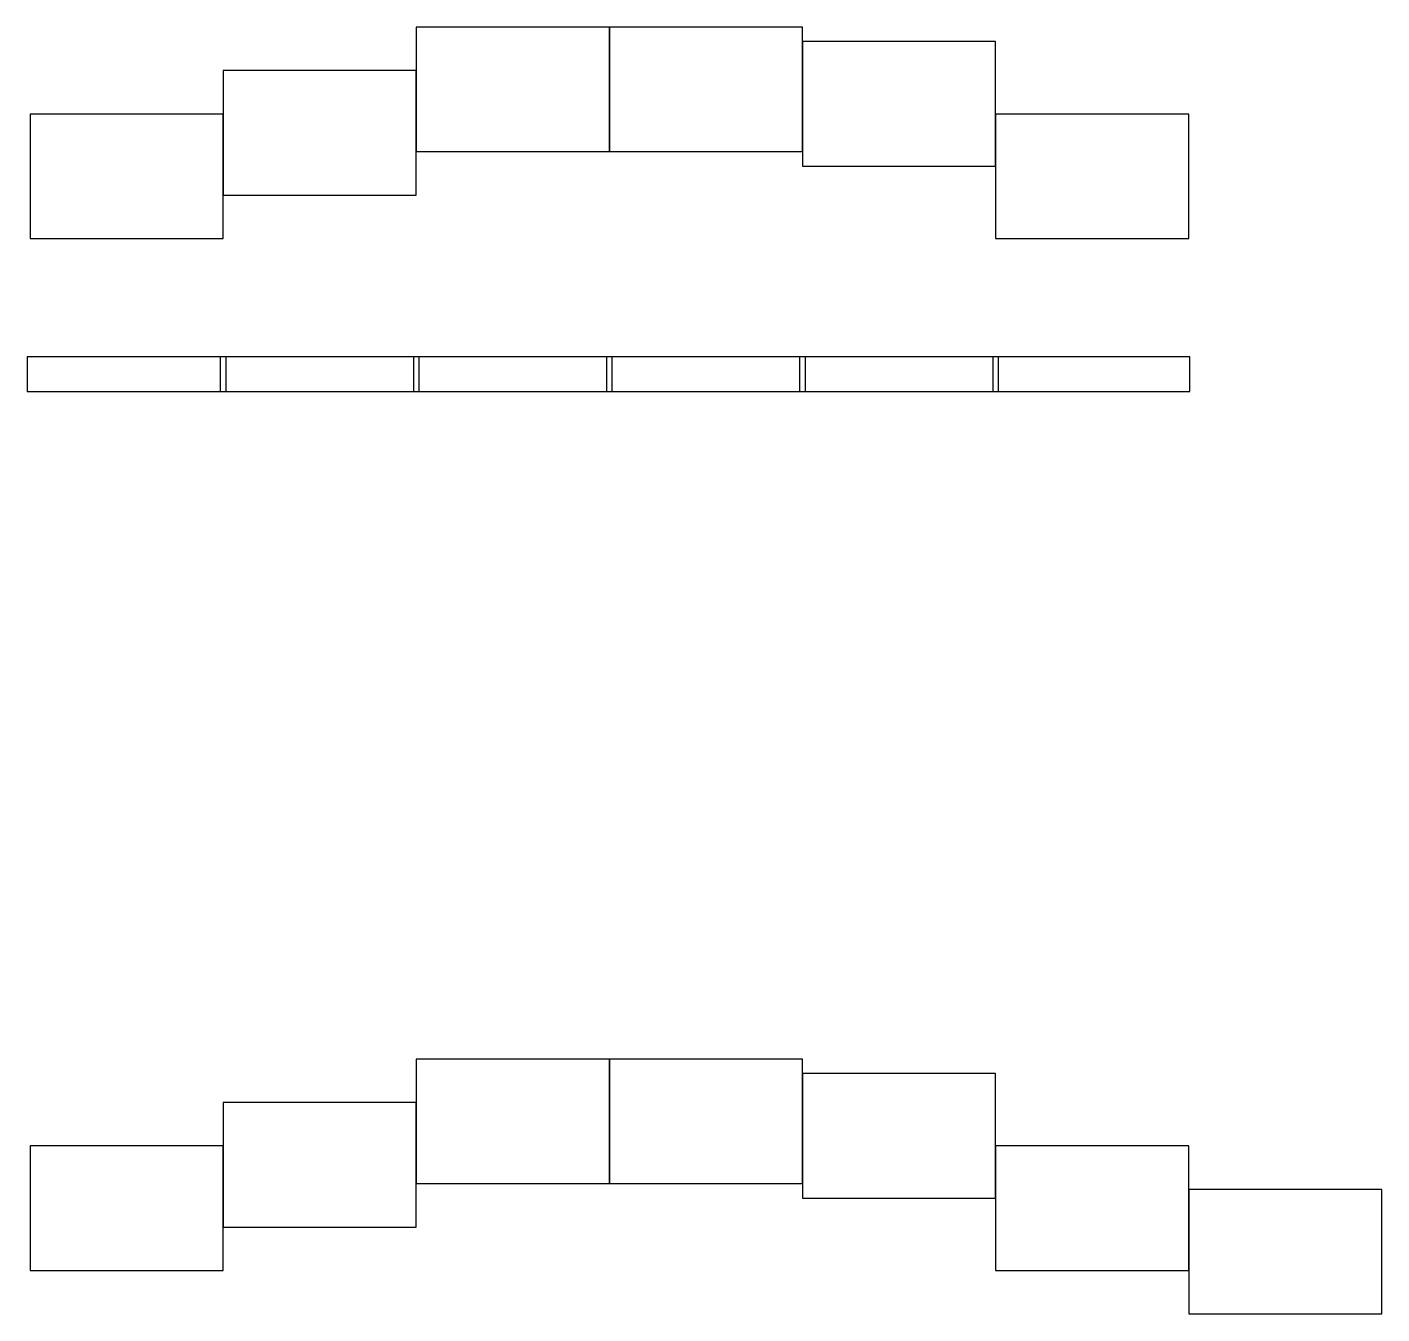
# Model space of a CAD drawing. Header units: millimetres. Extents: x 624 to 227808, y -11573 to 459223.
# Drawn here: x 624 to 6236, y -11573 to -6242 of the extents above.
import ezdxf

# ---------------------------------------------------------------- set-up
doc = ezdxf.new("R2010")
doc.units = ezdxf.units.MM
doc.layers.add('_와꾸', color=3, linetype='Continuous', plot=False)

msp = doc.modelspace()

# ---------------------------------------------------------------- linework, layer by layer
at = {"layer": '_와꾸', "color": 7, "true_color": 0xffffff}
for points in [[(2236.2, -6758.1), (3036.2, -6758.1), (3036.2, -6242.1), (2236.2, -6242.1)], [(3036.2, -6758.1), (3836.2, -6758.1), (3836.2, -6242.1), (3036.2, -6242.1)], [(3836.2, -6818.1), (4636.2, -6818.1), (4636.2, -6302.1), (3836.2, -6302.1)], [(1436.2, -6938.1), (2236.2, -6938.1), (2236.2, -6422.1), (1436.2, -6422.1)], [(636.2, -7118.1), (1436.2, -7118.1), (1436.2, -6602.1), (636.2, -6602.1)], [(4636.2, -7118.1), (5436.2, -7118.1), (5436.2, -6602.1), (4636.2, -6602.1)], [(624.2, -7752.1), (1448.2, -7752.1), (1448.2, -7608.1), (624.2, -7608.1)], [(1424.2, -7752.1), (2248.2, -7752.1), (2248.2, -7608.1), (1424.2, -7608.1)], [(2224.2, -7752.1), (3048.2, -7752.1), (3048.2, -7608.1), (2224.2, -7608.1)], [(3024.2, -7752.1), (3848.2, -7752.1), (3848.2, -7608.1), (3024.2, -7608.1)], [(3824.2, -7752.1), (4648.2, -7752.1), (4648.2, -7608.1), (3824.2, -7608.1)], [(4624.2, -7752.1), (5440.8, -7752.1), (5440.8, -7608.1), (4624.2, -7608.1)], [(2236.2, -11033.1), (3036.2, -11033.1), (3036.2, -10517.1), (2236.2, -10517.1)], [(3036.2, -11033.1), (3836.2, -11033.1), (3836.2, -10517.1), (3036.2, -10517.1)], [(3836.2, -11093.1), (4636.2, -11093.1), (4636.2, -10577.1), (3836.2, -10577.1)], [(1436.2, -11213.1), (2236.2, -11213.1), (2236.2, -10697.1), (1436.2, -10697.1)], [(636.2, -11393.1), (1436.2, -11393.1), (1436.2, -10877.1), (636.2, -10877.1)], [(4636.2, -11393.1), (5436.2, -11393.1), (5436.2, -10877.1), (4636.2, -10877.1)], [(5436.2, -11573.1), (6236.2, -11573.1), (6236.2, -11057.1), (5436.2, -11057.1)]]:
    msp.add_lwpolyline(points, close=True, dxfattribs=at)

doc.saveas('drawing.dxf')
